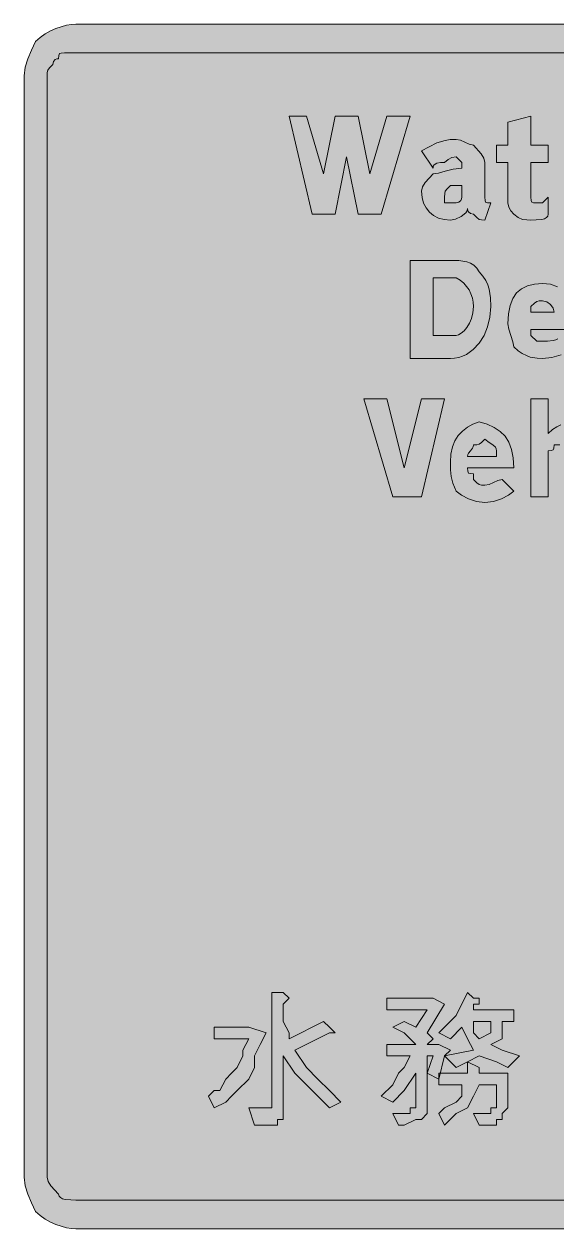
# Model space of a CAD drawing. Header units: metres. Extents: x 121 to 445, y 10 to 260.
# Drawn here: x 121.5 to 232.5, y 9.6 to 260.4 of the extents above; entities that cross this region are included whole.
import ezdxf

# ---------------------------------------------------------------- set-up
doc = ezdxf.new("R2010")
doc.units = ezdxf.units.M
doc.layers.add('FILL_BLACK_000000', color=7, linetype='Continuous', true_color=0x000000)
doc.layers.add('FILL_WHITE_FFFFFF', color=7, linetype='Continuous', true_color=0xffffff)

msp = doc.modelspace()

# ---------------------------------------------------------------- hatches: boundary and pattern name
at = {"layer": 'FILL_BLACK_000000', "true_color": 0x000000}
h = msp.add_hatch(color=7, dxfattribs=at)
h.dxf.hatch_style = 1
h.paths.add_polyline_path([(131.32, 9.66), (130.28, 9.82), (128.07, 10.5), (126.95, 11.01), (125.86, 11.62), (124.82, 12.36), (123.87, 13.2), (122.99, 15), (122.22, 16.8), (121.68, 18.6), (121.47, 20.4), (121.47, 249.6), (121.68, 251.4), (122.22, 253.2), (122.99, 255), (123.87, 256.8), (124.82, 257.64), (125.86, 258.37), (126.95, 258.99), (128.07, 259.5), (130.28, 260.17), (131.32, 260.34), (132.27, 260.4), (434.67, 260.4), (435.57, 260.38), (436.47, 260.25), (437.37, 259.89), (438.27, 259.2), (439.17, 258.99), (440.07, 258.45), (441.87, 256.8), (443.52, 255), (444.06, 254.1), (444.27, 253.2), (444.46, 252.3), (444.87, 251.4), (445.28, 250.5), (445.47, 249.6), (445.47, 20.4), (445.41, 19.5), (445.25, 18.6), (444.96, 17.7), (444.57, 16.8), (443.45, 15), (441.87, 13.2), (440.07, 11.62), (438.27, 10.5), (437.37, 10.11), (436.47, 9.82), (435.57, 9.66), (434.67, 9.6), (132.27, 9.6), (131.32, 9.66)])
h = msp.add_hatch(color=7, dxfattribs=at)
h.dxf.hatch_style = 1
h.paths.add_polyline_path([(195.87, 220.8), (191.07, 220.8), (188.67, 232.8), (186.27, 220.8), (181.47, 220.8), (176.67, 241.2), (180.27, 241.2), (183.87, 229.2), (186.27, 241.2), (188.67, 241.2), (191.07, 241.2), (193.47, 229.2), (197.07, 241.2), (201.87, 241.2), (195.87, 220.8)])
h = msp.add_hatch(color=7, dxfattribs=at)
h.dxf.hatch_style = 1
h.paths.add_polyline_path([(230.67, 235.2), (230.67, 231.6), (227.07, 231.6), (227.07, 225.6), (227.07, 224.4), (227.09, 223.71), (227.22, 223.35), (227.58, 223.22), (228.27, 223.2), (229.47, 223.2), (230.67, 224.4), (230.67, 220.8), (230.56, 220.4), (230.28, 220.11), (229.85, 219.89), (229.32, 219.75), (228.14, 219.62), (227.07, 219.6), (226.17, 219.62), (225.27, 219.75), (224.37, 220.11), (223.47, 220.8), (222.87, 221.55), (222.46, 222.32), (222.27, 223.2), (222.27, 231.6), (219.87, 231.6), (219.87, 235.2), (222.27, 235.2), (222.27, 240), (227.07, 241.2), (227.07, 235.2), (230.67, 235.2)])
h = msp.add_hatch(color=7, dxfattribs=at)
h.dxf.hatch_style = 1
h.paths.add_polyline_path([(216.76, 219.62), (216.27, 219.75), (215.78, 220.11), (215.07, 220.8), (214.47, 220.95), (214.06, 221.31), (213.92, 221.6), (213.87, 222), (213.76, 221.55), (213.48, 221.12), (212.52, 220.35), (211.34, 219.81), (210.27, 219.6), (208.98, 219.71), (207.81, 220.03), (206.79, 220.55), (205.92, 221.25), (205.22, 222.12), (204.7, 223.14), (204.38, 224.31), (204.27, 225.6), (204.48, 226.5), (205.02, 227.4), (206.67, 229.2), (207.78, 229.39), (209.22, 229.8), (210.89, 230.21), (212.67, 230.4), (212.67, 231.6), (211.47, 232.8), (210.59, 232.61), (209.82, 232.2), (209.07, 231.6), (208.19, 231.58), (207.42, 231.45), (206.88, 231.09), (206.72, 230.8), (206.67, 230.4), (204.27, 234), (207.42, 235.65), (209.16, 236.19), (210.23, 236.35), (211.47, 236.4), (212.37, 236.21), (213.27, 235.8), (214.17, 235.39), (215.07, 235.2), (216.72, 233.4), (217.26, 232.5), (217.47, 231.6), (217.47, 224.4), (217.49, 223.71), (217.62, 223.35), (217.98, 223.22), (218.67, 223.2), (217.47, 219.6), (216.76, 219.62)])
h.paths.add_polyline_path([(211.47, 223.2), (212.07, 223.35), (212.48, 223.71), (212.62, 224), (212.67, 224.4), (212.67, 226.8), (210.27, 226.8), (209.58, 226.09), (209.22, 225.6), (209.09, 225.11), (209.07, 224.4), (209.07, 223.2), (211.47, 223.2)], flags=16)
h = msp.add_hatch(color=7, dxfattribs=at)
h.dxf.hatch_style = 1
h.paths.add_polyline_path([(201.87, 211.2), (210.27, 211.2), (212.05, 211.16), (213.72, 210.9), (214.48, 210.61), (215.16, 210.19), (215.77, 209.59), (216.27, 208.8), (217.06, 207.9), (217.66, 207), (218.08, 206.1), (218.37, 205.2), (218.63, 203.4), (218.67, 201.6), (218.51, 199.41), (218.03, 197.38), (217.28, 195.55), (216.27, 193.95), (215.04, 192.64), (213.61, 191.64), (212.83, 191.28), (212.01, 191.02), (211.16, 190.86), (210.27, 190.8), (201.87, 190.8), (201.87, 211.2)])
h.paths.add_polyline_path([(209.07, 195.6), (210.27, 195.6), (211.47, 195.6), (211.97, 195.71), (212.54, 196.03), (213.14, 196.55), (213.72, 197.25), (214.25, 198.12), (214.68, 199.14), (214.96, 200.31), (215.07, 201.6), (215.01, 202.5), (214.85, 203.38), (214.56, 204.24), (214.17, 205.05), (213.66, 205.81), (213.05, 206.49), (212.31, 207.1), (211.47, 207.6), (210.27, 207.6), (209.07, 207.6), (206.67, 207.6), (206.67, 195.6), (209.07, 195.6)], flags=16)
h = msp.add_hatch(color=7, dxfattribs=at)
h.dxf.hatch_style = 1
h.paths.add_polyline_path([(227.07, 195.6), (228.27, 194.4), (229.47, 194.4), (230.54, 194.42), (231.72, 194.55), (232.25, 194.69), (232.68, 194.91), (232.96, 195.2), (233.07, 195.6), (235.47, 193.2), (235.31, 192.75), (234.87, 192.32), (234.2, 191.91), (233.37, 191.55), (231.42, 191.01), (229.47, 190.8), (228.36, 190.84), (226.92, 191.1), (226.11, 191.39), (225.25, 191.81), (224.37, 192.41), (223.47, 193.2), (223.28, 194.29), (222.87, 195.6), (222.46, 196.91), (222.27, 198), (222.38, 200.08), (222.72, 201.84), (223.28, 203.29), (224.07, 204.45), (225.08, 205.32), (226.32, 205.93), (227.78, 206.29), (229.47, 206.4), (231.16, 206.23), (232.62, 205.74), (233.86, 204.94), (234.87, 203.85), (235.66, 202.47), (236.22, 200.83), (236.56, 198.94), (236.67, 196.8), (227.07, 196.8), (227.07, 195.6)])
h.paths.add_polyline_path([(231.66, 201.28), (231.12, 202.05), (230.35, 202.59), (229.47, 202.8), (228.76, 202.78), (228.27, 202.65), (227.78, 202.29), (227.07, 201.6), (227.07, 200.4), (231.87, 200.4), (231.66, 201.28)], flags=16)
h = msp.add_hatch(color=7, dxfattribs=at)
h.dxf.hatch_style = 1
h.paths.add_polyline_path([(200.67, 162), (198.27, 162), (192.27, 182.4), (197.07, 182.4), (200.67, 168), (204.27, 182.4), (209.07, 182.4), (204.27, 162), (200.67, 162)])
h = msp.add_hatch(color=7, dxfattribs=at)
h.dxf.hatch_style = 1
h.paths.add_polyline_path([(231.57, 175.99), (232.45, 176.57), (233.31, 176.95), (234.12, 177.15), (234.88, 177.18), (235.56, 177.06), (236.17, 176.79), (236.67, 176.4), (237.55, 176.19), (238.32, 175.65), (238.86, 174.88), (239.07, 174), (239.47, 173.95), (239.76, 173.79), (240.12, 173.25), (240.25, 172.48), (240.27, 171.6), (240.27, 162), (236.67, 162), (236.67, 170.4), (235.47, 171.6), (235.47, 172.8), (233.07, 172.8), (231.87, 172.8), (231.85, 172.11), (231.72, 171.75), (231.36, 171.62), (230.67, 171.6), (230.67, 170.4), (230.67, 162), (227.07, 162), (227.07, 182.4), (230.67, 182.4), (230.67, 175.2), (231.57, 175.99)])
h = msp.add_hatch(color=7, dxfattribs=at)
h.dxf.hatch_style = 1
h.paths.add_polyline_path([(213.89, 167.31), (214.02, 166.95), (214.38, 166.82), (215.07, 166.8), (215.07, 165.6), (215.78, 164.91), (216.27, 164.55), (216.76, 164.42), (217.47, 164.4), (218.37, 164.59), (219.27, 165), (220.17, 165.41), (221.07, 165.6), (223.47, 163.2), (222.36, 162.32), (220.92, 161.55), (219.25, 161.01), (217.47, 160.8), (215.69, 161.01), (214.02, 161.55), (212.58, 162.32), (211.47, 163.2), (210.78, 164.81), (210.42, 166.2), (210.29, 167.59), (210.27, 169.2), (210.38, 170.89), (210.7, 172.37), (211.22, 173.65), (211.92, 174.75), (212.79, 175.68), (213.81, 176.46), (214.98, 177.09), (216.27, 177.6), (217.96, 177.09), (219.42, 176.44), (220.66, 175.62), (221.67, 174.6), (222.46, 173.36), (223.02, 171.86), (223.36, 170.09), (223.47, 168), (213.87, 168), (213.89, 167.31)])
h.paths.add_polyline_path([(219.87, 171.6), (219.82, 172), (219.66, 172.31), (219.12, 172.8), (218.35, 173.29), (217.47, 174), (216.76, 173.31), (216.27, 172.95), (215.78, 172.82), (215.07, 172.8), (215.02, 172.4), (214.88, 172.09), (214.47, 171.6), (214.06, 171.11), (213.92, 170.8), (213.87, 170.4), (219.87, 170.4), (219.87, 171.6)], flags=16)
h = msp.add_hatch(color=7, dxfattribs=at)
h.dxf.hatch_style = 1
h.paths.add_polyline_path([(176.67, 57.6), (175.47, 56.4), (175.47, 52.8), (176.67, 50.4), (176.67, 49.2), (183.87, 52.8), (185.07, 51.6), (186.27, 50.4), (185.07, 50.4), (177.87, 46.8), (180.27, 43.2), (182.67, 40.8), (185.07, 38.4), (187.47, 36), (185.07, 34.8), (182.67, 37.2), (180.27, 39.6), (177.87, 42), (175.47, 45.6), (175.47, 36), (175.47, 34.8), (175.47, 33.6), (175.47, 32.4), (174.27, 32.4), (174.27, 31.2), (173.07, 31.2), (171.87, 31.2), (169.47, 31.2), (168.27, 34.8), (171.87, 34.8), (173.07, 34.8), (173.07, 36), (173.07, 58.8), (175.47, 58.8), (176.67, 57.6)])
h = msp.add_hatch(color=7, dxfattribs=at)
h.dxf.hatch_style = 1
h.paths.add_polyline_path([(210.27, 49.2), (207.87, 50.4), (211.47, 54), (213.87, 58.8), (215.07, 57.6), (216.27, 57.6), (216.27, 56.4), (215.07, 56.4), (215.07, 55.2), (223.47, 55.2), (223.47, 52.8), (221.07, 52.8), (221.07, 49.2), (218.67, 48), (221.07, 46.8), (224.67, 45.6), (222.27, 43.2), (219.87, 44.4), (216.27, 45.6), (213.87, 44.4), (211.47, 43.2), (209.07, 45.6), (215.07, 46.8), (213.87, 49.2), (212.67, 51.6), (210.27, 49.2)])
h.paths.add_polyline_path([(216.27, 49.2), (218.67, 50.4), (218.67, 52.8), (215.07, 52.8), (215.07, 50.4), (216.27, 49.2)], flags=16)
h = msp.add_hatch(color=7, dxfattribs=at)
h.dxf.hatch_style = 1
h.paths.add_polyline_path([(203.07, 32.4), (200.67, 31.2), (199.47, 31.2), (198.27, 33.6), (200.67, 33.6), (201.87, 33.6), (201.87, 34.8), (203.07, 34.8), (203.07, 36), (203.07, 42), (200.67, 38.4), (198.27, 36), (195.87, 37.2), (198.27, 39.6), (199.47, 42), (200.67, 43.2), (201.87, 45.6), (197.07, 45.6), (197.07, 48), (203.07, 48), (200.67, 50.4), (198.27, 51.6), (200.67, 52.8), (203.07, 51.6), (205.47, 55.2), (197.07, 55.2), (197.07, 57.6), (206.67, 57.6), (209.07, 56.4), (205.47, 50.4), (206.67, 49.2), (205.47, 48), (207.87, 48), (210.27, 46.8), (209.07, 45.6), (207.87, 40.8), (205.47, 42), (205.47, 36), (205.47, 33.6), (204.27, 32.4), (203.07, 32.4)])
h.paths.add_polyline_path([(206.67, 45.6), (205.47, 45.6), (205.47, 42), (206.67, 45.6)], flags=16)
h = msp.add_hatch(color=7, dxfattribs=at)
h.dxf.hatch_style = 1
h.paths.add_polyline_path([(168.27, 51.6), (171.87, 50.4), (170.67, 48), (169.47, 45.6), (169.47, 43.2), (168.27, 40.8), (165.87, 38.4), (164.67, 37.2), (163.47, 36), (161.07, 34.8), (159.87, 37.2), (161.07, 38.4), (162.27, 38.4), (163.47, 40.8), (164.67, 42), (165.87, 43.2), (167.07, 45.6), (167.07, 46.8), (168.27, 49.2), (161.07, 49.2), (161.07, 51.6), (168.27, 51.6)])
h = msp.add_hatch(color=7, dxfattribs=at)
h.dxf.hatch_style = 1
h.paths.add_polyline_path([(216.27, 42), (222.27, 42), (222.27, 37.2), (222.27, 36), (222.27, 34.8), (221.07, 33.6), (221.07, 32.4), (219.87, 32.4), (219.87, 31.2), (218.67, 31.2), (217.47, 31.2), (216.27, 31.2), (215.07, 33.6), (216.27, 33.6), (217.47, 33.6), (218.67, 33.6), (218.67, 34.8), (219.87, 34.8), (219.87, 36), (219.87, 37.2), (219.87, 38.4), (219.87, 39.6), (216.27, 39.6), (215.07, 37.2), (213.87, 34.8), (211.47, 33.6), (209.07, 31.2), (207.87, 33.6), (209.07, 34.8), (211.47, 36), (212.67, 37.2), (212.67, 39.6), (207.87, 39.6), (207.87, 42), (213.87, 42), (213.87, 44.4), (216.27, 43.2), (216.27, 42)])
at = {"layer": 'FILL_WHITE_FFFFFF', "true_color": 0xffffff}
h = msp.add_hatch(color=7, dxfattribs=at)
h.dxf.hatch_style = 1
h.paths.add_polyline_path([(439.47, 20.4), (439.45, 19.5), (439.32, 18.6), (438.96, 17.7), (438.27, 16.8), (437.37, 16.11), (436.47, 15.75), (435.57, 15.62), (434.67, 15.6), (132.27, 15.6), (131.2, 15.62), (130.02, 15.75), (129.49, 15.89), (129.06, 16.11), (128.78, 16.4), (128.67, 16.8), (127.02, 18.6), (126.48, 19.5), (126.27, 20.4), (126.27, 249.6), (126.29, 250.31), (126.42, 250.8), (126.78, 251.29), (127.47, 252), (127.62, 252.6), (127.98, 253.01), (128.27, 253.15), (128.67, 253.2), (128.69, 253.89), (128.82, 254.25), (129.18, 254.38), (129.87, 254.4), (132.27, 254.4), (434.67, 254.4), (435.57, 254.38), (436.47, 254.25), (437.37, 253.89), (438.27, 253.2), (438.96, 252.3), (439.32, 251.4), (439.45, 250.5), (439.47, 249.6), (439.47, 20.4)])

# ---------------------------------------------------------------- linework, layer by layer
at = {"layer": 'FILL_BLACK_000000', "lineweight": 0, "true_color": 0x000000}
for points in [[(434.67, 9.6), (132.27, 9.6), (131.32, 9.66), (130.28, 9.82), (128.07, 10.5), (126.95, 11.01), (125.86, 11.62), (124.82, 12.36), (123.87, 13.2), (122.99, 15), (122.22, 16.8), (121.68, 18.6), (121.47, 20.4), (121.47, 249.6), (121.68, 251.4), (122.22, 253.2), (122.99, 255), (123.87, 256.8), (124.82, 257.64), (125.86, 258.37), (126.95, 258.99), (128.07, 259.5), (130.28, 260.17), (131.32, 260.34), (132.27, 260.4), (434.67, 260.4)], [(233.37, 191.55), (231.42, 191.01), (229.47, 190.8), (228.36, 190.84), (226.92, 191.1), (226.11, 191.39), (225.25, 191.81), (224.37, 192.41), (223.47, 193.2), (223.28, 194.29), (222.87, 195.6), (222.46, 196.91), (222.27, 198), (222.38, 200.08), (222.72, 201.84), (223.28, 203.29), (224.07, 204.45), (225.08, 205.32), (226.32, 205.93), (227.78, 206.29), (229.47, 206.4), (231.16, 206.23), (232.62, 205.74)], [(236.67, 196.8), (227.07, 196.8), (227.07, 195.6), (228.27, 194.4), (229.47, 194.4), (230.54, 194.42), (231.72, 194.55), (232.25, 194.69), (232.68, 194.91)], [(233.07, 172.8), (231.87, 172.8), (231.85, 172.11), (231.72, 171.75), (231.36, 171.62), (230.67, 171.6), (230.67, 170.4), (230.67, 162), (227.07, 162), (227.07, 182.4), (230.67, 182.4), (230.67, 175.2), (231.57, 175.99), (232.45, 176.57), (233.31, 176.95)]]:
    msp.add_lwpolyline(points, dxfattribs=at)
for points in [[(195.87, 220.8), (191.07, 220.8), (188.67, 232.8), (186.27, 220.8), (181.47, 220.8), (176.67, 241.2), (180.27, 241.2), (183.87, 229.2), (186.27, 241.2), (188.67, 241.2), (191.07, 241.2), (193.47, 229.2), (197.07, 241.2), (201.87, 241.2)], [(230.67, 235.2), (230.67, 231.6), (227.07, 231.6), (227.07, 225.6), (227.07, 224.4), (227.09, 223.71), (227.22, 223.35), (227.58, 223.22), (228.27, 223.2), (229.47, 223.2), (230.67, 224.4), (230.67, 220.8), (230.56, 220.4), (230.28, 220.11), (229.85, 219.89), (229.32, 219.75), (228.14, 219.62), (227.07, 219.6), (226.17, 219.62), (225.27, 219.75), (224.37, 220.11), (223.47, 220.8), (222.87, 221.55), (222.46, 222.32), (222.27, 223.2), (222.27, 231.6), (219.87, 231.6), (219.87, 235.2), (222.27, 235.2), (222.27, 240), (227.07, 241.2), (227.07, 235.2)], [(216.76, 219.62), (216.27, 219.75), (215.78, 220.11), (215.07, 220.8), (214.47, 220.95), (214.06, 221.31), (213.92, 221.6), (213.87, 222), (213.76, 221.55), (213.48, 221.12), (212.52, 220.35), (211.34, 219.81), (210.27, 219.6), (208.98, 219.71), (207.81, 220.03), (206.79, 220.55), (205.92, 221.25), (205.22, 222.12), (204.7, 223.14), (204.38, 224.31), (204.27, 225.6), (204.48, 226.5), (205.02, 227.4), (206.67, 229.2), (207.78, 229.39), (209.22, 229.8), (210.89, 230.21), (212.67, 230.4), (212.67, 231.6), (211.47, 232.8), (210.59, 232.61), (209.82, 232.2), (209.07, 231.6), (208.19, 231.58), (207.42, 231.45), (206.88, 231.09), (206.72, 230.8), (206.67, 230.4), (204.27, 234), (207.42, 235.65), (209.16, 236.19), (210.23, 236.35), (211.47, 236.4), (212.37, 236.21), (213.27, 235.8), (214.17, 235.39), (215.07, 235.2), (216.72, 233.4), (217.26, 232.5), (217.47, 231.6), (217.47, 224.4), (217.49, 223.71), (217.62, 223.35), (217.98, 223.22), (218.67, 223.2), (217.47, 219.6)], [(211.47, 223.2), (212.07, 223.35), (212.48, 223.71), (212.62, 224), (212.67, 224.4), (212.67, 226.8), (210.27, 226.8), (209.58, 226.09), (209.22, 225.6), (209.09, 225.11), (209.07, 224.4), (209.07, 223.2)], [(201.87, 211.2), (210.27, 211.2), (212.05, 211.16), (213.72, 210.9), (214.48, 210.61), (215.16, 210.19), (215.77, 209.59), (216.27, 208.8), (217.06, 207.9), (217.66, 207), (218.08, 206.1), (218.37, 205.2), (218.63, 203.4), (218.67, 201.6), (218.51, 199.41), (218.03, 197.38), (217.28, 195.55), (216.27, 193.95), (215.04, 192.64), (213.61, 191.64), (212.83, 191.28), (212.01, 191.02), (211.16, 190.86), (210.27, 190.8), (201.87, 190.8)], [(209.07, 195.6), (210.27, 195.6), (211.47, 195.6), (211.97, 195.71), (212.54, 196.03), (213.14, 196.55), (213.72, 197.25), (214.25, 198.12), (214.68, 199.14), (214.96, 200.31), (215.07, 201.6), (215.01, 202.5), (214.85, 203.38), (214.56, 204.24), (214.17, 205.05), (213.66, 205.81), (213.05, 206.49), (212.31, 207.1), (211.47, 207.6), (210.27, 207.6), (209.07, 207.6), (206.67, 207.6), (206.67, 195.6)], [(231.66, 201.28), (231.12, 202.05), (230.35, 202.59), (229.47, 202.8), (228.76, 202.78), (228.27, 202.65), (227.78, 202.29), (227.07, 201.6), (227.07, 200.4), (231.87, 200.4)], [(200.67, 162), (198.27, 162), (192.27, 182.4), (197.07, 182.4), (200.67, 168), (204.27, 182.4), (209.07, 182.4), (204.27, 162)], [(213.89, 167.31), (214.02, 166.95), (214.38, 166.82), (215.07, 166.8), (215.07, 165.6), (215.78, 164.91), (216.27, 164.55), (216.76, 164.42), (217.47, 164.4), (218.37, 164.59), (219.27, 165), (220.17, 165.41), (221.07, 165.6), (223.47, 163.2), (222.36, 162.32), (220.92, 161.55), (219.25, 161.01), (217.47, 160.8), (215.69, 161.01), (214.02, 161.55), (212.58, 162.32), (211.47, 163.2), (210.78, 164.81), (210.42, 166.2), (210.29, 167.59), (210.27, 169.2), (210.38, 170.89), (210.7, 172.37), (211.22, 173.65), (211.92, 174.75), (212.79, 175.68), (213.81, 176.46), (214.98, 177.09), (216.27, 177.6), (217.96, 177.09), (219.42, 176.44), (220.66, 175.62), (221.67, 174.6), (222.46, 173.36), (223.02, 171.86), (223.36, 170.09), (223.47, 168), (213.87, 168)], [(219.87, 171.6), (219.82, 172), (219.66, 172.31), (219.12, 172.8), (218.35, 173.29), (217.47, 174), (216.76, 173.31), (216.27, 172.95), (215.78, 172.82), (215.07, 172.8), (215.02, 172.4), (214.88, 172.09), (214.47, 171.6), (214.06, 171.11), (213.92, 170.8), (213.87, 170.4), (219.87, 170.4)], [(176.67, 57.6), (175.47, 56.4), (175.47, 52.8), (176.67, 50.4), (176.67, 49.2), (183.87, 52.8), (185.07, 51.6), (186.27, 50.4), (185.07, 50.4), (177.87, 46.8), (180.27, 43.2), (182.67, 40.8), (185.07, 38.4), (187.47, 36), (185.07, 34.8), (182.67, 37.2), (180.27, 39.6), (177.87, 42), (175.47, 45.6), (175.47, 36), (175.47, 34.8), (175.47, 33.6), (175.47, 32.4), (174.27, 32.4), (174.27, 31.2), (173.07, 31.2), (171.87, 31.2), (169.47, 31.2), (168.27, 34.8), (171.87, 34.8), (173.07, 34.8), (173.07, 36), (173.07, 58.8), (175.47, 58.8)], [(210.27, 49.2), (207.87, 50.4), (211.47, 54), (213.87, 58.8), (215.07, 57.6), (216.27, 57.6), (216.27, 56.4), (215.07, 56.4), (215.07, 55.2), (223.47, 55.2), (223.47, 52.8), (221.07, 52.8), (221.07, 49.2), (218.67, 48), (221.07, 46.8), (224.67, 45.6), (222.27, 43.2), (219.87, 44.4), (216.27, 45.6), (213.87, 44.4), (211.47, 43.2), (209.07, 45.6), (215.07, 46.8), (213.87, 49.2), (212.67, 51.6)], [(203.07, 32.4), (200.67, 31.2), (199.47, 31.2), (198.27, 33.6), (200.67, 33.6), (201.87, 33.6), (201.87, 34.8), (203.07, 34.8), (203.07, 36), (203.07, 42), (200.67, 38.4), (198.27, 36), (195.87, 37.2), (198.27, 39.6), (199.47, 42), (200.67, 43.2), (201.87, 45.6), (197.07, 45.6), (197.07, 48), (203.07, 48), (200.67, 50.4), (198.27, 51.6), (200.67, 52.8), (203.07, 51.6), (205.47, 55.2), (197.07, 55.2), (197.07, 57.6), (206.67, 57.6), (209.07, 56.4), (205.47, 50.4), (206.67, 49.2), (205.47, 48), (207.87, 48), (210.27, 46.8), (209.07, 45.6), (207.87, 40.8), (205.47, 42), (205.47, 36), (205.47, 33.6), (204.27, 32.4)], [(216.27, 49.2), (218.67, 50.4), (218.67, 52.8), (215.07, 52.8), (215.07, 50.4)], [(168.27, 51.6), (171.87, 50.4), (170.67, 48), (169.47, 45.6), (169.47, 43.2), (168.27, 40.8), (165.87, 38.4), (164.67, 37.2), (163.47, 36), (161.07, 34.8), (159.87, 37.2), (161.07, 38.4), (162.27, 38.4), (163.47, 40.8), (164.67, 42), (165.87, 43.2), (167.07, 45.6), (167.07, 46.8), (168.27, 49.2), (161.07, 49.2), (161.07, 51.6)], [(206.67, 45.6), (205.47, 45.6), (205.47, 42)], [(216.27, 42), (222.27, 42), (222.27, 37.2), (222.27, 36), (222.27, 34.8), (221.07, 33.6), (221.07, 32.4), (219.87, 32.4), (219.87, 31.2), (218.67, 31.2), (217.47, 31.2), (216.27, 31.2), (215.07, 33.6), (216.27, 33.6), (217.47, 33.6), (218.67, 33.6), (218.67, 34.8), (219.87, 34.8), (219.87, 36), (219.87, 37.2), (219.87, 38.4), (219.87, 39.6), (216.27, 39.6), (215.07, 37.2), (213.87, 34.8), (211.47, 33.6), (209.07, 31.2), (207.87, 33.6), (209.07, 34.8), (211.47, 36), (212.67, 37.2), (212.67, 39.6), (207.87, 39.6), (207.87, 42), (213.87, 42), (213.87, 44.4), (216.27, 43.2)]]:
    msp.add_lwpolyline(points, close=True, dxfattribs=at)
at = {"layer": 'FILL_WHITE_FFFFFF', "lineweight": 0, "true_color": 0x000000}
msp.add_lwpolyline([(434.67, 15.6), (132.27, 15.6), (131.2, 15.62), (130.02, 15.75), (129.49, 15.89), (129.06, 16.11), (128.78, 16.4), (128.67, 16.8), (127.02, 18.6), (126.48, 19.5), (126.27, 20.4), (126.27, 249.6), (126.29, 250.31), (126.42, 250.8), (126.78, 251.29), (127.47, 252), (127.62, 252.6), (127.98, 253.01), (128.27, 253.15), (128.67, 253.2), (128.69, 253.89), (128.82, 254.25), (129.18, 254.38), (129.87, 254.4), (132.27, 254.4), (434.67, 254.4)], dxfattribs=at)

doc.saveas('drawing.dxf')
